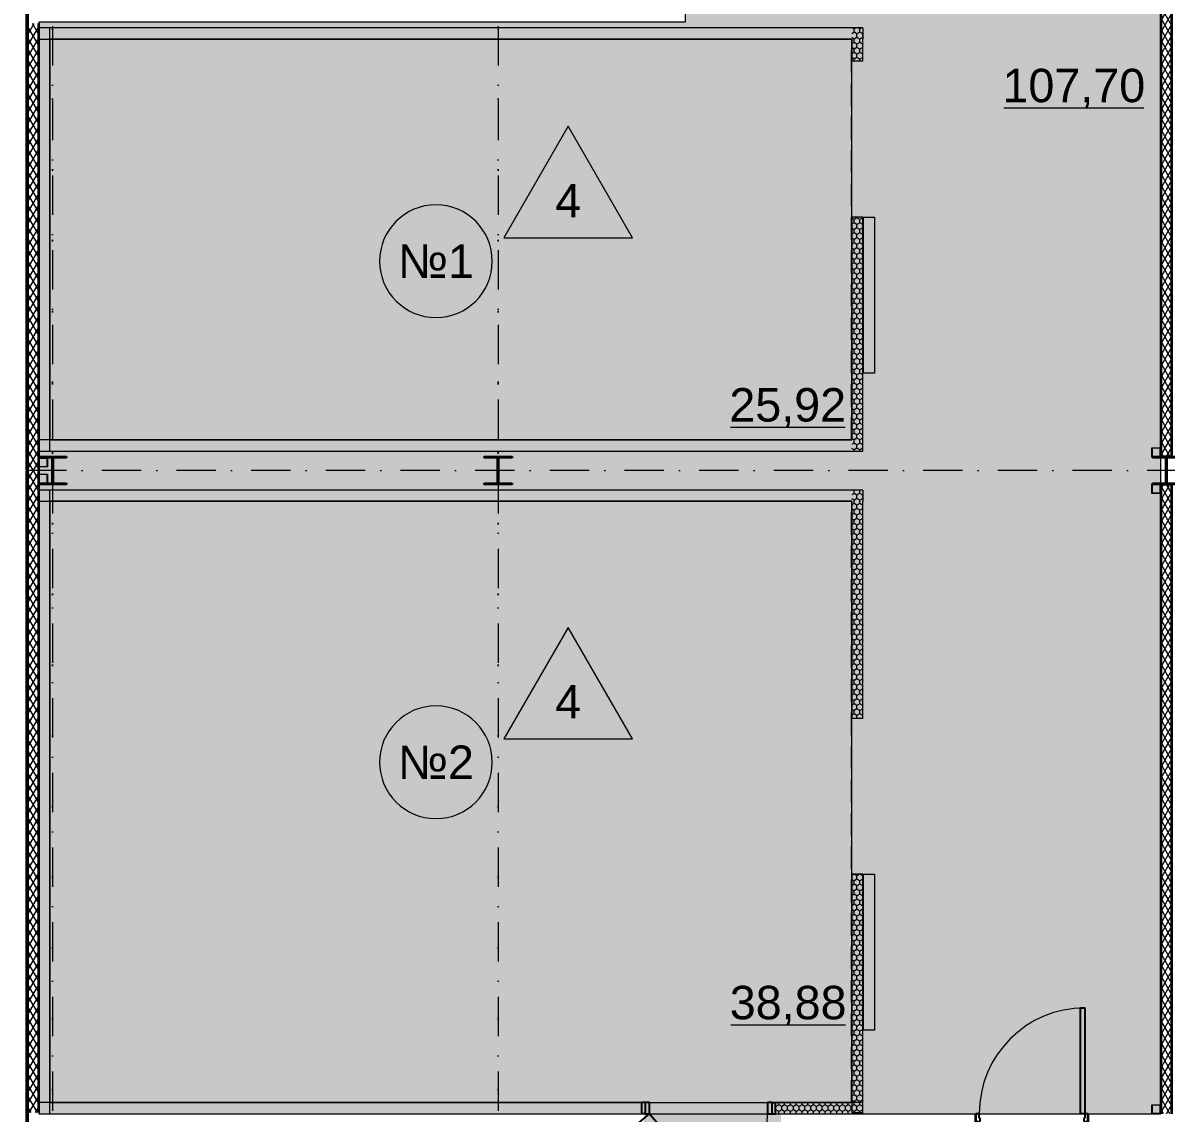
# Model space of a CAD drawing. Header units: millimetres. Extents: x -10605 to 104127, y -15987 to 52426.
# Drawn here: x -268 to 9999, y 28230 to 38020 of the extents above; entities that cross this region are included whole.
import ezdxf
from ezdxf.enums import TextEntityAlignment as Align

# ---------------------------------------------------------------- set-up
doc = ezdxf.new("R2010")
doc.units = ezdxf.units.MM
doc.header["$MEASUREMENT"] = 0
for name, pattern in [('Dot & Dashed', [670.277762, 352.777767, -176.388884, 0, -141.111112]), ('Крупный пунктир', [634.99999, 0, -634.99999]), ('Штриховая', [300, 200, -100])]:
    doc.linetypes.add(name, pattern=pattern)
for name, color, linetype in [('Двери Archicad', 7, 'Continuous'), ('Зоны', 7, 'Continuous'), ('Зоны морозильные камеры', 7, 'Continuous'), ('Металлический каркас здания', 7, 'Continuous'), ('Морозильные камеры', 7, 'Continuous'), ('Оси', 7, 'Continuous'), ('Стены', 7, 'Continuous'), ('Фасадные панели', 7, 'Continuous')]:
    doc.layers.add(name, color=color, linetype=linetype)
for name, color, linetype, lineweight in [('Двери Archicad_Ном._пера__3', 7, 'Continuous', 0), ('Двери Archicad_Ном._пера__97', 7, 'Continuous', 35), ('Двери Archicad_Ном._пера__98', 7, 'Continuous', 25), ('Зоны морозильные камеры_Ном._пера__100', 7, 'Continuous', 9), ('Зоны_Ном._пера__91', 255, 'Continuous', 0), ('Металлический каркас здания_Ном._пера__98', 7, 'Continuous', 25), ('Металлический каркас здания_Ном._пера__99', 7, 'Continuous', 15), ('Оси_Ном._пера__200', 7, 'Continuous', 0), ('Паспорта Зон Archicad_Ном._пера__100', 7, 'Continuous', 9), ('Стены _Ном._пера__97', 7, 'Continuous', 35), ('Фасадные панели_Ном._пера__200', 7, 'Continuous', 0), ('Фасадные панели_Ном._пера__97', 7, 'Continuous', 35)]:
    doc.layers.add(name, color=color, linetype=linetype, lineweight=lineweight)
for name, color, linetype, lineweight, true_color in [('Двери Archicad_Ном._пера__6', 7, 'Continuous', 13, 0xc23fa3ff), ('Зоны морозильные камеры_Ном._пера__6', 7, 'Continuous', 13, 0xc23fa3ff), ('Морозильные камеры_Ном._пера__6', 7, 'Continuous', 13, 0xc23fa3ff)]:
    doc.layers.add(name, color=color, linetype=linetype, lineweight=lineweight, true_color=true_color)
doc.styles.add('РЎР“Р•РќР•Р\xa0РР\xa0_РЎРўРР›Р¬_1', font='arial.ttf')
pattern_1 = [(90, (0, 0), (-60, 0), [])]
pattern_2 = [(90, (0, 0), (-51.961524, 0), [30, -60]), (90, (-25.98, 45), (-51.961524, 0), [30, -60]), (150, (-1e-14, 30), (25.98076, 45), [30, -60]), (150, (-51.96, 30), (25.98076, 45), [30, -60]), (210, (0, 0), (-25.98076, 45), [30, -60]), (210, (-51.96, -2e-14), (-25.98076, 45), [30, -60])]
pattern_3 = [(60, (0, 0), (-43.30127, 25), []), (120, (0, 0), (43.30127, 25), [])]

# ---------------------------------------------------------------- blocks, each defined once
blk = doc.blocks.new('Разгрузочный тамбур_08_22', base_point=(8578, 38770))
at = {"layer": 'Зоны', "linetype": 'Continuous', "lineweight": 0, "true_color": 0x3f3f3f}
for points in [[(-125, 28225), (7275, 28225), (9950, 28225), (9950, 40125), (5680, 40125), (5680, 38025), (-125, 38025)], [(5311, 28225), (5311, 28125), (6541, 28125), (6541, 28225)]]:
    blk.add_hatch(color=250, dxfattribs=at).paths.add_polyline_path(points)
at = {"layer": 'Паспорта Зон Archicad_Ном._пера__100', "color": 7, "linetype": 'Continuous', "lineweight": 9}
blk.add_line((8541, 37258), (9799, 37258), dxfattribs=at)
for start, end in [(0, 180), (180, 0)]:
    blk.add_arc((7849, 38614), 506, start, end, dxfattribs=at)
at = {"layer": 'Паспорта Зон Archicad_Ном._пера__100', "color": 7, "lineweight": 9, "style": 'РЎР“Р•РќР•Р\xa0РР\xa0_РЎРўРР›Р¬_1'}
for tag, p in [('ROOM_NUMBER', (7849, 38612)), ('ROOM_AREA', (9170, 37458))]:
    blk.add_attdef(tag, text='', height=300, dxfattribs=at).set_placement(p, align=Align.MIDDLE_CENTER)
blk = doc.blocks.new('Колонна SHS ГК 27')
at = {"layer": 'Металлический каркас здания_Ном._пера__99', "linetype": 'Continuous', "lineweight": 0, "true_color": 0xffffff}
h = blk.add_hatch(dxfattribs=at)
h.set_pattern_fill('Barabбs_tйglakц_бllу', style=0, pattern_type=2)
h.set_pattern_definition(pattern_1)
h.paths.add_polyline_path([(-40, -40), (40, -40), (40, 40), (-40, 40)])
h.paths.add_polyline_path([(-36.4, -36.4), (-36.4, 36.4), (36.4, 36.4), (36.4, -36.4)], flags=0)
at = {"layer": 'Металлический каркас здания_Ном._пера__99', "color": 7, "linetype": 'Continuous', "lineweight": 15}
for p, q in [((40, 40), (-40, 40)), ((-40, 40), (-40, -40)), ((-36.4, -36.4), (-36.4, 36.4)), ((-36.4, 36.4), (36.4, 36.4)), ((36.4, 36.4), (36.4, -36.4)), ((40, -40), (40, 40)), ((-40, -40), (40, -40)), ((36.4, -36.4), (-36.4, -36.4))]:
    blk.add_line(p, q, dxfattribs=at)
blk = doc.blocks.new('Морозильная камера №2_№2_70', base_point=(4020, 31748))
at = {"layer": 'Зоны морозильные камеры_Ном._пера__6', "linetype": 'Continuous', "lineweight": 0, "true_color": 0x1f517f}
blk.add_hatch(color=167, dxfattribs=at).paths.add_polyline_path([(7175, 33725), (-25, 33725), (-25, 28325), (7175, 28325)])
at = {"layer": 'Зоны морозильные камеры_Ном._пера__100', "color": 7, "linetype": 'Штриховая', "lineweight": 9, "flags": 128}
blk.add_lwpolyline([(7175, 33725), (-25, 33725), (-25, 28325), (7175, 28325)], close=True, dxfattribs=at)
at = {"layer": 'Паспорта Зон Archicad_Ном._пера__100', "color": 7, "linetype": 'Continuous', "lineweight": 9}
for p, q in [((4630, 32592), (4051, 31590)), ((5208, 31590), (4630, 32592)), ((4051, 31590), (5208, 31590)), ((6090, 29024), (7120, 29024))]:
    blk.add_line(p, q, dxfattribs=at)
for start, end in [(0, 180), (180, 0)]:
    blk.add_arc((3442, 31381), 506, start, end, dxfattribs=at)
at = {"layer": 'Паспорта Зон Archicad_Ном._пера__100', "color": 7, "lineweight": 9, "style": 'РЎР“Р•РќР•Р\xa0РР\xa0_РЎРўРР›Р¬_1'}
for tag, p in [('DUMMY_112', (4630, 31924)), ('ROOM_NUMBER', (3442, 31381)), ('ROOM_AREA', (6605, 29223))]:
    blk.add_attdef(tag, text='', height=300, dxfattribs=at).set_placement(p, align=Align.MIDDLE_CENTER)
blk = doc.blocks.new('Морозильная камера №1_№1_76', base_point=(4020, 36247))
at = {"layer": 'Зоны морозильные камеры_Ном._пера__6', "linetype": 'Continuous', "lineweight": 0, "true_color": 0x0f283f}
blk.add_hatch(color=158, dxfattribs=at).paths.add_polyline_path([(7175, 34275), (7175, 37875), (-25, 37875), (-25, 34275)])
at = {"layer": 'Зоны морозильные камеры_Ном._пера__100', "color": 7, "linetype": 'Штриховая', "lineweight": 9, "flags": 128}
blk.add_lwpolyline([(7175, 34275), (7175, 37875), (-25, 37875), (-25, 34275)], close=True, dxfattribs=at)
at = {"layer": 'Паспорта Зон Archicad_Ном._пера__100', "color": 7, "linetype": 'Continuous', "lineweight": 9}
for p, q in [((4630, 37091), (4051, 36089)), ((5208, 36089), (4630, 37091)), ((4051, 36089), (5208, 36089)), ((6086, 34390), (7116, 34390))]:
    blk.add_line(p, q, dxfattribs=at)
for start, end in [(0, 180), (180, 0)]:
    blk.add_arc((3442, 35880), 506, start, end, dxfattribs=at)
at = {"layer": 'Паспорта Зон Archicad_Ном._пера__100', "color": 7, "lineweight": 9, "style": 'РЎР“Р•РќР•Р\xa0РР\xa0_РЎРўРР›Р¬_1'}
for tag, p in [('DUMMY_112', (4630, 36423)), ('ROOM_NUMBER', (3442, 35880)), ('ROOM_AREA', (6601, 34590))]:
    blk.add_attdef(tag, text='', height=300, dxfattribs=at).set_placement(p, align=Align.MIDDLE_CENTER)
blk = doc.blocks.new('Однопольная Дверь 27_3')
at = {"layer": 'Двери Archicad_Ном._пера__3', "color": 7, "linetype": 'Continuous', "lineweight": 0}
blk.add_arc((475, 0), 950, 90, 180, dxfattribs=at)
at = {"layer": 'Двери Archicad_Ном._пера__97', "color": 7, "linetype": 'Continuous', "lineweight": 35}
for p, q in [((-505, -70), (-505, 0)), ((-505, -70), (-505, 0)), ((505, -70), (505, 0)), ((505, -70), (505, 0)), ((-505, -100), (-505, -70)), ((505, -100), (505, -70))]:
    blk.add_line(p, q, dxfattribs=at)
at = {"layer": 'Двери Archicad_Ном._пера__98', "color": 7, "linetype": 'Continuous', "lineweight": 25}
for p, q in [((435, 0), (435, 950)), ((435, 950), (475, 950)), ((475, 950), (475, 0)), ((-475, 0), (-505, 0)), ((-505, 0), (-505, -70)), ((-475, -40), (-475, 0)), ((475, 0), (435, 0)), ((505, 0), (475, 0)), ((475, 0), (475, -40)), ((505, -70), (505, 0)), ((-505, -70), (-465, -70)), ((-465, -40), (-475, -40)), ((-465, -70), (-465, -40)), ((475, -40), (465, -40)), ((465, -40), (465, -70)), ((465, -70), (505, -70))]:
    blk.add_line(p, q, dxfattribs=at)
blk = doc.blocks.new('Стена_83', base_point=(-125, 28125))
at = {"layer": 'Двери Archicad', "color": 7, "linetype": 'Continuous', "lineweight": 50, "zscale": 1000}
blk.add_blockref('Однопольная Дверь 27_3', (8795, 28225), dxfattribs=at)
blk = doc.blocks.new('Стена_87', base_point=(-125, 37975))
at = {"layer": 'Морозильные камеры', "linetype": 'Continuous', "lineweight": 0, "true_color": 0x000000}
h = blk.add_hatch(dxfattribs=at)
h.set_pattern_fill('Styrofoam_SM_Insulation__3_', color=18, style=0, pattern_type=2)
h.set_pattern_definition(pattern_2)
h.paths.add_polyline_path([(7175, 37975), (-125, 37975), (-125, 37875), (7175, 37875)])
h = blk.add_hatch(dxfattribs=at)
h.set_pattern_fill('Styrofoam_SM_Insulation__3_', color=18, style=0, pattern_type=2)
h.set_pattern_definition(pattern_2)
h.paths.add_polyline_path([(7175, 37875), (7275, 37875), (7275, 37975)])
h = blk.add_hatch(dxfattribs=at)
h.set_pattern_fill('Styrofoam_SM_Insulation__3_', color=18, style=0, pattern_type=2)
h.set_pattern_definition(pattern_2)
h.paths.add_polyline_path([(7175, 37975), (7175, 37875), (7275, 37975)])
at = {"layer": 'Морозильные камеры_Ном._пера__6', "color": 161, "linetype": 'Continuous', "lineweight": 13, "true_color": 0x3fa3ff, "flags": 128}
for points in [[(7275, 37975), (-125, 37975)], [(-125, 37875), (-125, 37975)], [(7275, 37975), (7275, 37875)], [(-125, 37875), (7175, 37875)]]:
    blk.add_lwpolyline(points, dxfattribs=at)
blk = doc.blocks.new('Стена_88', base_point=(7275, 34175))
at = {"layer": 'Морозильные камеры', "linetype": 'Continuous', "lineweight": 0, "true_color": 0x000000}
h = blk.add_hatch(dxfattribs=at)
h.set_pattern_fill('Styrofoam_SM_Insulation__3_', color=18, style=0, pattern_type=2)
h.set_pattern_definition(pattern_2)
h.paths.add_polyline_path([(7175, 34275), (-125, 34275), (-125, 34175), (7175, 34175)])
h = blk.add_hatch(dxfattribs=at)
h.set_pattern_fill('Styrofoam_SM_Insulation__3_', color=18, style=0, pattern_type=2)
h.set_pattern_definition(pattern_2)
h.paths.add_polyline_path([(7275, 34275), (7175, 34275), (7275, 34175)])
h = blk.add_hatch(dxfattribs=at)
h.set_pattern_fill('Styrofoam_SM_Insulation__3_', color=18, style=0, pattern_type=2)
h.set_pattern_definition(pattern_2)
h.paths.add_polyline_path([(7175, 34275), (7175, 34175), (7275, 34175)])
at = {"layer": 'Морозильные камеры_Ном._пера__6', "color": 161, "linetype": 'Continuous', "lineweight": 13, "true_color": 0x3fa3ff, "flags": 128}
for points in [[(7175, 34275), (-125, 34275)], [(-125, 34275), (-125, 34175)], [(7275, 34175), (7275, 34275)], [(-125, 34175), (7275, 34175)]]:
    blk.add_lwpolyline(points, dxfattribs=at)
blk = doc.blocks.new('Стена_89', base_point=(-125, 34175))
at = {"layer": 'Морозильные камеры', "linetype": 'Continuous', "lineweight": 0, "true_color": 0x000000}
h = blk.add_hatch(dxfattribs=at)
h.set_pattern_fill('Styrofoam_SM_Insulation__3_', color=18, style=0, pattern_type=2)
h.set_pattern_definition(pattern_2)
h.paths.add_polyline_path([(-25, 34175), (-25, 37975), (-125, 37975), (-125, 34175)])
at = {"layer": 'Морозильные камеры_Ном._пера__6', "color": 161, "linetype": 'Continuous', "lineweight": 13, "true_color": 0x3fa3ff, "flags": 128}
for points in [[(-25, 37975), (-125, 37975)], [(-125, 37975), (-125, 34175)], [(-25, 34175), (-25, 37975)], [(-125, 34175), (-25, 34175)]]:
    blk.add_lwpolyline(points, dxfattribs=at)
blk = doc.blocks.new('Стена_90', base_point=(-125, 33825))
at = {"layer": 'Морозильные камеры', "linetype": 'Continuous', "lineweight": 0, "true_color": 0x000000}
h = blk.add_hatch(dxfattribs=at)
h.set_pattern_fill('Styrofoam_SM_Insulation__3_', color=18, style=0, pattern_type=2)
h.set_pattern_definition(pattern_2)
h.paths.add_polyline_path([(7175, 33825), (-125, 33825), (-125, 33725), (7175, 33725)])
h = blk.add_hatch(dxfattribs=at)
h.set_pattern_fill('Styrofoam_SM_Insulation__3_', color=18, style=0, pattern_type=2)
h.set_pattern_definition(pattern_2)
h.paths.add_polyline_path([(7175, 33725), (7275, 33725), (7275, 33825)])
h = blk.add_hatch(dxfattribs=at)
h.set_pattern_fill('Styrofoam_SM_Insulation__3_', color=18, style=0, pattern_type=2)
h.set_pattern_definition(pattern_2)
h.paths.add_polyline_path([(7175, 33825), (7175, 33725), (7275, 33825)])
at = {"layer": 'Морозильные камеры_Ном._пера__6', "color": 161, "linetype": 'Continuous', "lineweight": 13, "true_color": 0x3fa3ff, "flags": 128}
for points in [[(7275, 33825), (-125, 33825)], [(-125, 33725), (-125, 33825)], [(7275, 33825), (7275, 33725)], [(-125, 33725), (7175, 33725)]]:
    blk.add_lwpolyline(points, dxfattribs=at)
blk = doc.blocks.new('Стена_91', base_point=(-125, 28225))
at = {"layer": 'Морозильные камеры', "linetype": 'Continuous', "lineweight": 0, "true_color": 0x000000}
h = blk.add_hatch(dxfattribs=at)
h.set_pattern_fill('Styrofoam_SM_Insulation__3_', color=18, style=0, pattern_type=2)
h.set_pattern_definition(pattern_2)
h.paths.add_polyline_path([(-25, 28225), (-25, 33825), (-125, 33825), (-125, 28225)])
at = {"layer": 'Морозильные камеры_Ном._пера__6', "color": 161, "linetype": 'Continuous', "lineweight": 13, "true_color": 0x3fa3ff, "flags": 128}
for points in [[(-25, 33825), (-125, 33825)], [(-125, 33825), (-125, 28225)], [(-25, 28225), (-25, 33825)], [(-125, 28225), (-25, 28225)]]:
    blk.add_lwpolyline(points, dxfattribs=at)
blk = doc.blocks.new('Стена_94', base_point=(10000, 39875))
at = {"layer": 'Стены', "linetype": 'Continuous', "lineweight": 0, "true_color": 0x000000}
h = blk.add_hatch(dxfattribs=at)
h.set_pattern_fill('Batt_Insulation__3_', color=18, style=0, pattern_type=2)
h.set_pattern_definition(pattern_3)
h.paths.add_polyline_path([(9950, 39875), (9950, 34125), (10050, 34125), (10050, 39875)])
at = {"layer": 'Стены _Ном._пера__97', "color": 7, "linetype": 'Continuous', "lineweight": 35, "flags": 128}
for points in [[(9950, 39875), (9950, 34125)], [(10050, 39875), (9950, 39875)], [(10050, 34125), (10050, 39875)], [(9950, 34125), (10050, 34125)]]:
    blk.add_lwpolyline(points, dxfattribs=at)
blk = doc.blocks.new('Стена_169', base_point=(-225, 34003))
at = {"layer": 'Фасадные панели_Ном._пера__200', "color": 7, "linetype": 'Continuous', "lineweight": 0, "flags": 128}
for points in [[(-235, 40235), (-225, 40235)], [(-235, 40235), (-235, 34003)], [(-225, 34003), (-225, 40225)], [(-235, 34003), (-225, 34003)]]:
    blk.add_lwpolyline(points, dxfattribs=at)
blk = doc.blocks.new('Стена_170', base_point=(-225, 34003))
at = {"layer": 'Фасадные панели', "linetype": 'Continuous', "lineweight": 0, "true_color": 0xffffff}
for points in [[(-225, 40235), (-235, 40235), (-225, 40225)], [(-225, 40225), (-235, 40235), (-235, 40225)], [(-235, 40225), (-235, 34003), (-225, 34003), (-225, 40225)]]:
    blk.add_hatch(color=7, dxfattribs=at).paths.add_polyline_path(points)
at = {"layer": 'Фасадные панели_Ном._пера__97', "color": 7, "linetype": 'Continuous', "lineweight": 35, "flags": 128}
for points in [[(-235, 40235), (-225, 40235)], [(-235, 40235), (-235, 34003)], [(-225, 34003), (-225, 40225)], [(-235, 34003), (-225, 34003)]]:
    blk.add_lwpolyline(points, dxfattribs=at)
blk = doc.blocks.new('Стена_171', base_point=(-225, 33998))
at = {"layer": 'Фасадные панели_Ном._пера__200', "color": 7, "linetype": 'Continuous', "lineweight": 0, "flags": 128}
for points in [[(-235, 33998), (-235, 28003)], [(-225, 33998), (-235, 33998)], [(-225, 28003), (-225, 33998)], [(-235, 28003), (-225, 28003)]]:
    blk.add_lwpolyline(points, dxfattribs=at)
blk = doc.blocks.new('Стена_172', base_point=(-225, 33998))
at = {"layer": 'Фасадные панели', "linetype": 'Continuous', "lineweight": 0, "true_color": 0xffffff}
blk.add_hatch(color=7, dxfattribs=at).paths.add_polyline_path([(-235, 33998), (-235, 28003), (-225, 28003), (-225, 33998)])
at = {"layer": 'Фасадные панели_Ном._пера__97', "color": 7, "linetype": 'Continuous', "lineweight": 35, "flags": 128}
for points in [[(-235, 33998), (-235, 28003)], [(-225, 33998), (-235, 33998)], [(-225, 28003), (-225, 33998)], [(-235, 28003), (-225, 28003)]]:
    blk.add_lwpolyline(points, dxfattribs=at)
blk = doc.blocks.new('Наружная Раздвижная Дверь 27')
at = {"layer": 'Двери Archicad_Ном._пера__3', "color": 7, "linetype": 'Continuous', "lineweight": 0}
for p, q in [((700, 105), (2100, 105)), ((700, 5), (700, 105)), ((2100, 105), (2100, 5)), ((2100, 5), (700, 5))]:
    blk.add_line(p, q, dxfattribs=at)
at = {"layer": 'Двери Archicad_Ном._пера__6', "color": 161, "linetype": 'Continuous', "lineweight": 13, "true_color": 0x3fa3ff}
for p, q in [((-700, 0), (-700, -100)), ((700, 0), (700, -100))]:
    blk.add_line(p, q, dxfattribs=at)
blk = doc.blocks.new('Стена_260', base_point=(7275, 37975))
at = {"layer": 'Морозильные камеры', "linetype": 'Continuous', "lineweight": 0, "true_color": 0x000000}
h = blk.add_hatch(dxfattribs=at)
h.set_pattern_fill('Styrofoam_SM_Insulation__3_', color=18, style=0, pattern_type=2)
h.set_pattern_definition(pattern_2)
h.paths.add_polyline_path([(7275, 37875), (7175, 37875), (7175, 37675), (7275, 37675)])
h = blk.add_hatch(dxfattribs=at)
h.set_pattern_fill('Styrofoam_SM_Insulation__3_', color=18, style=0, pattern_type=2)
h.set_pattern_definition(pattern_2)
h.paths.add_polyline_path([(7175, 34275), (7275, 34275), (7275, 36275), (7175, 36275)])
at = {"layer": 'Морозильные камеры_Ном._пера__6', "color": 161, "linetype": 'Continuous', "lineweight": 13, "true_color": 0x3fa3ff}
for p, q in [((7275, 37675), (7175, 37675)), ((7275, 36275), (7175, 36275))]:
    blk.add_line(p, q, dxfattribs=at)
at = {"layer": 'Морозильные камеры_Ном._пера__6', "color": 161, "linetype": 'Continuous', "lineweight": 13, "true_color": 0x3fa3ff, "flags": 128}
for points in [[(7175, 37875), (7175, 37675)], [(7275, 37675), (7275, 37875)], [(7175, 36275), (7175, 34275)], [(7275, 34275), (7275, 36275)]]:
    blk.add_lwpolyline(points, dxfattribs=at)
at = {"layer": 'Двери Archicad', "color": 7, "linetype": 'Continuous', "lineweight": 50, "zscale": 1000, "rotation": 270}
blk.add_blockref('Наружная Раздвижная Дверь 27', (7275, 36975), dxfattribs=at)
blk = doc.blocks.new('Стена_261', base_point=(7275, 33825))
at = {"layer": 'Морозильные камеры', "linetype": 'Continuous', "lineweight": 0, "true_color": 0x000000}
h = blk.add_hatch(dxfattribs=at)
h.set_pattern_fill('Styrofoam_SM_Insulation__3_', color=18, style=0, pattern_type=2)
h.set_pattern_definition(pattern_2)
h.paths.add_polyline_path([(7175, 33725), (7175, 31775), (7275, 31775), (7275, 33725)])
h = blk.add_hatch(dxfattribs=at)
h.set_pattern_fill('Styrofoam_SM_Insulation__3_', color=18, style=0, pattern_type=2)
h.set_pattern_definition(pattern_2)
h.paths.add_polyline_path([(7175, 28235), (7275, 28235), (7275, 30375), (7175, 30375)])
h = blk.add_hatch(dxfattribs=at)
h.set_pattern_fill('Styrofoam_SM_Insulation__3_', color=18, style=0, pattern_type=2)
h.set_pattern_definition(pattern_2)
h.paths.add_polyline_path([(7175, 28225), (7275, 28225), (7275, 28235), (7175, 28235)])
at = {"layer": 'Морозильные камеры_Ном._пера__6', "color": 161, "linetype": 'Continuous', "lineweight": 13, "true_color": 0x3fa3ff}
for p, q in [((7275, 31775), (7175, 31775)), ((7275, 30375), (7175, 30375))]:
    blk.add_line(p, q, dxfattribs=at)
at = {"layer": 'Морозильные камеры_Ном._пера__6', "color": 161, "linetype": 'Continuous', "lineweight": 13, "true_color": 0x3fa3ff, "flags": 128}
for points in [[(7175, 33725), (7175, 31775)], [(7275, 31775), (7275, 33725)], [(7175, 30375), (7175, 28235)], [(7275, 28235), (7275, 30375)], [(7175, 28235), (7275, 28235)]]:
    blk.add_lwpolyline(points, dxfattribs=at)
at = {"layer": 'Двери Archicad', "color": 7, "linetype": 'Continuous', "lineweight": 50, "zscale": 1000, "rotation": 270}
blk.add_blockref('Наружная Раздвижная Дверь 27', (7275, 31075), dxfattribs=at)
blk = doc.blocks.new('Однопольная Дверь 27_4')
at = {"layer": 'Двери Archicad_Ном._пера__3', "color": 7, "linetype": 'Continuous', "lineweight": 0}
blk.add_arc((530, 0), 1060, 40, 180, dxfattribs=at)
at = {"layer": 'Двери Archicad_Ном._пера__6', "color": 161, "linetype": 'Continuous', "lineweight": 13, "true_color": 0x3fa3ff}
for p, q in [((-600, 0), (-600, -100)), ((-600, 0), (-600, -100)), ((600, 0), (600, -100)), ((600, 0), (600, -100))]:
    blk.add_line(p, q, dxfattribs=at)
at = {"layer": 'Двери Archicad_Ном._пера__98', "color": 7, "linetype": 'Continuous', "lineweight": 25}
for p, q in [((466, 77), (1278, 758)), ((1278, 758), (1342, 681)), ((1342, 681), (530, 0)), ((-570, 0), (-600, 0)), ((-600, 0), (-600, -100)), ((-530, 0), (-570, 0)), ((-570, 0), (-570, -100)), ((-530, -100), (-530, 0)), ((530, 0), (466, 77)), ((570, 0), (530, 0)), ((530, 0), (530, -100)), ((570, 0), (600, 0)), ((570, -100), (570, 0)), ((600, 0), (600, -100)), ((-570, -100), (-600, -100)), ((-570, -100), (-530, -100)), ((530, -100), (570, -100)), ((570, -100), (600, -100))]:
    blk.add_line(p, q, dxfattribs=at)
blk = doc.blocks.new('Стена_282', base_point=(7275, 28225))
at = {"layer": 'Морозильные камеры', "linetype": 'Continuous', "lineweight": 0, "true_color": 0x000000}
h = blk.add_hatch(dxfattribs=at)
h.set_pattern_fill('Styrofoam_SM_Insulation__3_', color=18, style=0, pattern_type=2)
h.set_pattern_definition(pattern_2)
h.paths.add_polyline_path([(-125, 28325), (-125, 28225), (5290, 28225), (5290, 28325)])
h = blk.add_hatch(dxfattribs=at)
h.set_pattern_fill('Styrofoam_SM_Insulation__3_', color=18, style=0, pattern_type=2)
h.set_pattern_definition(pattern_2)
h.paths.add_polyline_path([(6490, 28325), (6490, 28225), (7275, 28225), (7275, 28325)])
at = {"layer": 'Морозильные камеры_Ном._пера__6', "color": 161, "linetype": 'Continuous', "lineweight": 13, "true_color": 0x3fa3ff}
for p, q in [((5290, 28225), (5290, 28325)), ((6490, 28225), (6490, 28325))]:
    blk.add_line(p, q, dxfattribs=at)
at = {"layer": 'Морозильные камеры_Ном._пера__6', "color": 161, "linetype": 'Continuous', "lineweight": 13, "true_color": 0x3fa3ff, "flags": 128}
for points in [[(5290, 28325), (-125, 28325)], [(-125, 28325), (-125, 28225)], [(7275, 28325), (6490, 28325)], [(7275, 28225), (7275, 28325)], [(-125, 28225), (5290, 28225)], [(6490, 28225), (7275, 28225)]]:
    blk.add_lwpolyline(points, dxfattribs=at)
at = {"layer": 'Двери Archicad', "color": 7, "linetype": 'Continuous', "lineweight": 50, "zscale": 1000, "rotation": 180}
blk.add_blockref('Однопольная Дверь 27_4', (5890, 28225), dxfattribs=at)
blk = doc.blocks.new('Стена_366', base_point=(10000, 33875))
at = {"layer": 'Стены', "linetype": 'Continuous', "lineweight": 0, "true_color": 0x000000}
h = blk.add_hatch(dxfattribs=at)
h.set_pattern_fill('Batt_Insulation__3_', color=18, style=0, pattern_type=2)
h.set_pattern_definition(pattern_3)
h.paths.add_polyline_path([(9950, 33875), (9950, 28225), (10050, 28225), (10050, 33875)])
at = {"layer": 'Стены _Ном._пера__97', "color": 7, "linetype": 'Continuous', "lineweight": 35, "flags": 128}
for points in [[(9950, 33875), (9950, 28225)], [(10050, 33875), (9950, 33875)], [(10050, 28225), (10050, 33875)]]:
    blk.add_lwpolyline(points, dxfattribs=at)
blk = doc.blocks.new('Колонна Универсальная 27')
at = {"layer": 'Металлический каркас здания_Ном._пера__98', "linetype": 'Continuous', "lineweight": 0, "true_color": 0xffffff}
h = blk.add_hatch(dxfattribs=at)
h.set_pattern_fill('Barabбs_tйglakц_бllу', style=0, pattern_type=2)
h.set_pattern_definition(pattern_1)
h.paths.add_polyline_path([(-125, -125), (125, -125), (125, -113), (4, -113), (4, 113), (125, 113), (125, 125), (-125, 125), (-125, 113), (-4, 113), (-4, -113), (-125, -113)])
at = {"layer": 'Металлический каркас здания_Ном._пера__98', "color": 7, "linetype": 'Continuous', "lineweight": 25}
for p, q in [((125, 125), (-125, 125)), ((-125, 125), (-125, 113)), ((-125, 113), (-4, 113)), ((-4, 113), (-4, -113)), ((4, -113), (4, 113)), ((4, 113), (125, 113)), ((125, 113), (125, 125)), ((-4, -113), (-125, -113)), ((-125, -113), (-125, -125)), ((-125, -125), (125, -125)), ((125, -113), (4, -113)), ((125, -125), (125, -113))]:
    blk.add_line(p, q, dxfattribs=at)
blk = doc.blocks.new('Двутавp К 26020-83 27_4')
at = {"layer": 'Металлический каркас здания_Ном._пера__98', "color": 7, "linetype": 'Крупный пунктир', "lineweight": 25}
blk.add_line((0, 0), (39750, 0), dxfattribs=at)
blk = doc.blocks.new('Стандартный Маркер Сетки')
at = {"layer": 'Оси_Ном._пера__200', "color": 7, "linetype": 'Dot & Dashed', "lineweight": 0}
blk.add_line((0, 0), (107805, 0), dxfattribs=at)
at = {"layer": 'Оси_Ном._пера__200', "color": 7, "lineweight": 0, "style": 'РЎР“Р•РќР•Р\xa0РР\xa0_РЎРўРР›Р¬_1'}
blk.add_attdef('AC_MarkerText_1', text='', height=300, dxfattribs=at).set_placement((108205, 150), align=Align.TOP_CENTER)
blk = doc.blocks.new('Стена_415', base_point=(-125, -125))
at = {"layer": 'Стены', "linetype": 'Continuous', "lineweight": 0, "true_color": 0x000000}
h = blk.add_hatch(dxfattribs=at)
h.set_pattern_fill('Batt_Insulation__3_', color=18, style=0, pattern_type=2)
h.set_pattern_definition(pattern_3)
h.paths.add_polyline_path([(-125, 28235), (-125, 38015), (-225, 38015), (-225, 28235)])
at = {"layer": 'Стены _Ном._пера__97', "color": 7, "linetype": 'Continuous', "lineweight": 35, "flags": 128}
for points in [[(-225, 40225), (-225, 21150)], [(-125, 28235), (-125, 38015)]]:
    blk.add_lwpolyline(points, dxfattribs=at)
blk = doc.blocks.new('Стандартный Маркер Сетки_4')
at = {"layer": 'Оси_Ном._пера__200', "color": 7, "linetype": 'Dot & Dashed', "lineweight": 0}
blk.add_line((0, 0), (55187, 0), dxfattribs=at)
at = {"layer": 'Оси_Ном._пера__200', "color": 7, "lineweight": 0, "style": 'РЎР“Р•РќР•Р\xa0РР\xa0_РЎРўРР›Р¬_1'}
blk.add_attdef('AC_MarkerText_1', text='', height=300, rotation=90, dxfattribs=at).set_placement((55368, -69), align=Align.TOP_CENTER)

msp = doc.modelspace()

# ---------------------------------------------------------------- linework, layer by layer
at = {"layer": 'Зоны морозильные камеры_Ном._пера__6', "color": 161, "linetype": 'Continuous', "lineweight": 13, "true_color": 0x3fa3ff, "flags": 128}
for points in [[(7175, 34275.0506), (7175, 37875.00005), (-25, 37875.00005), (-25, 34275.0506)], [(7175, 33725.05068), (-25, 33725.05068), (-25, 28325.00012), (7175, 28325.00012)]]:
    msp.add_lwpolyline(points, close=True, dxfattribs=at)
at = {"layer": 'Зоны_Ном._пера__91', "color": 255, "linetype": 'Continuous', "lineweight": 0, "flags": 128}
msp.add_lwpolyline([(-125, 28224.99986), (7275.00004, 28225.00004), (9950.00018, 28225.00004), (9950.00018, 40125.00012), (5680, 40125.00012), (5680, 38024.99997), (-125, 38024.99997)], close=True, dxfattribs=at)

# ---------------------------------------------------------------- block references
at = {"layer": 'Зоны', "color": 7, "linetype": 'Continuous', "lineweight": 9}
msp.add_blockref('Разгрузочный тамбур_08_22', (8577.84677, 38769.61505), dxfattribs=at).add_auto_attribs({'ROOM_NUMBER': '08', 'ROOM_AREA': '107,70'})
at = {"layer": 'Зоны морозильные камеры', "color": 7, "linetype": 'Continuous', "lineweight": 9}
for name, p, values in [('Морозильная камера №1_№1_76', (4019.53575, 36247.09286), {'ROOM_NUMBER': '№1', 'ROOM_AREA': '25,92', 'DUMMY_112': '4'}), ('Морозильная камера №2_№2_70', (4019.53575, 31748.02102), {'ROOM_NUMBER': '№2', 'ROOM_AREA': '38,88', 'DUMMY_112': '4'})]:
    msp.add_blockref(name, p, dxfattribs=at).add_auto_attribs(values)
at = {"layer": 'Металлический каркас здания', "color": 7, "linetype": 'Continuous', "lineweight": 9, "xscale": -1, "zscale": 1000, "rotation": 90}
for p in [(0, 39875.00005), (4000, 39875.00005)]:
    msp.add_blockref('Двутавp К 26020-83 27_4', p, dxfattribs=at)
at = {"layer": 'Металлический каркас здания_Ном._пера__98', "color": 7, "linetype": 'Continuous', "lineweight": 25, "xscale": -1, "zscale": 1000}
for p in [(-0.02444, 33999.99222), (3999.98167, 33999.99222), (9999.95556, 33999.99222)]:
    msp.add_blockref('Колонна Универсальная 27', p, dxfattribs=at)
at = {"layer": 'Металлический каркас здания_Ном._пера__99', "color": 7, "linetype": 'Continuous', "lineweight": 15, "xscale": -1, "zscale": 1000}
for p in [(9910, 34164.99222), (-85, 34073.0506), (-85, 33927.0506), (9910, 33834.99222), (9910, 28265.00005)]:
    msp.add_blockref('Колонна SHS ГК 27', p, dxfattribs=at)
at = {"layer": 'Морозильные камеры', "color": 161, "lineweight": 13, "true_color": 0x3fa3ff}
for name, p in [('Стена_87', (-125, 37975.00005)), ('Стена_89', (-125, 34175.0506)), ('Стена_260', (7275, 37975.00012)), ('Стена_88', (7275, 34175.0506)), ('Стена_90', (-125, 33825.0506)), ('Стена_91', (-125, 28225.00005)), ('Стена_261', (7275, 33825.0506)), ('Стена_282', (7275, 28225.00012))]:
    msp.add_blockref(name, p, dxfattribs=at)
at = {"layer": 'Оси', "color": 8, "linetype": 'Continuous', "lineweight": 0, "true_color": 0x747474, "zscale": 1000, "rotation": 270}
for p in [(0, 40000.00005), (4000, 40000.00005)]:
    msp.add_blockref('Стандартный Маркер Сетки_4', p, dxfattribs=at)
at = {"layer": 'Оси', "color": 8, "linetype": 'Continuous', "lineweight": 0, "true_color": 0x747474, "xscale": -1, "zscale": 1000}
msp.add_blockref('Стандартный Маркер Сетки', (98000.00007, 34000.00005), dxfattribs=at)
at = {"layer": 'Стены', "color": 7, "lineweight": 35}
for name, p in [('Стена_415', (-125, -124.99993)), ('Стена_94', (10000, 39875.00005)), ('Стена_366', (10000, 33874.99222)), ('Стена_83', (-125, 28125.00005))]:
    msp.add_blockref(name, p, dxfattribs=at)
at = {"layer": 'Фасадные панели', "color": 7, "lineweight": 35}
for name, p in [('Стена_169', (-225.00007, 34002.50019)), ('Стена_170', (-225.00007, 34002.50019)), ('Стена_171', (-225.00007, 33997.50019)), ('Стена_172', (-225.00007, 33997.50019))]:
    msp.add_blockref(name, p, dxfattribs=at)

doc.saveas('drawing.dxf')
